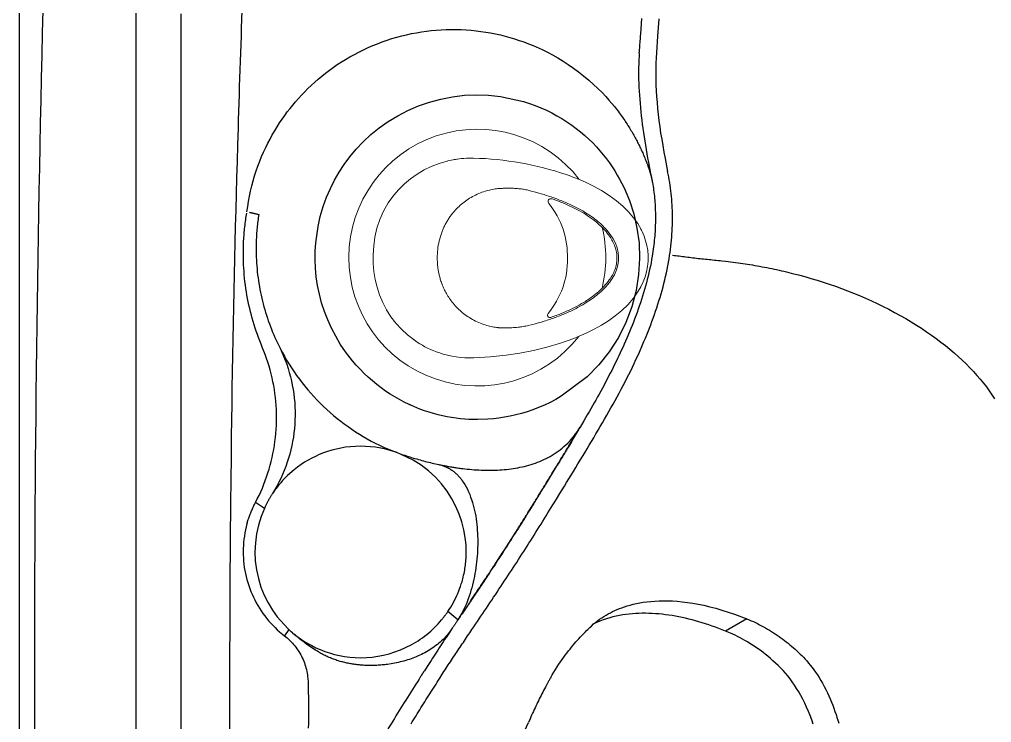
# Model space of a CAD drawing. Extents: x 528 to 612, y 649 to 778.
# Drawn here: x 528.21 to 544.29, y 702.31 to 713.94 of the extents above; entities that cross this region are included whole.
import ezdxf

# ---------------------------------------------------------------- set-up
doc = ezdxf.new("R2010")
doc.units = 0
doc.header["$MEASUREMENT"] = 0
doc.layers.add('1', color=4, linetype='Continuous')

# ---------------------------------------------------------------- blocks, each defined once
blk = doc.blocks.new('diverter')
at = {"layer": '1', "linetype": 'Continuous', "lineweight": 15, "flags": 128}
for points in [[(0.058, 1.659), (-0.211, 1.643), (-0.48, 1.614), (-0.706, 1.579), (-0.93, 1.536), (-1.152, 1.483), (-1.377, 1.417), (-1.597, 1.339), (-1.812, 1.247), (-1.934, 1.186), (-2.054, 1.119), (-2.171, 1.045), (-2.283, 0.964), (-2.389, 0.876), (-2.489, 0.78), (-2.582, 0.673), (-2.663, 0.557), (-2.707, 0.481), (-2.744, 0.403), (-2.776, 0.319), (-2.801, 0.233), (-2.818, 0.147), (-2.826, 0.06), (-2.827, -0.031), (-2.819, -0.121), (-2.805, -0.2), (-2.785, -0.278), (-2.758, -0.356), (-2.726, -0.432), (-2.708, -0.464)], [(0.993, 1.397), (1.047, 1.362), (1.153, 1.28), (1.254, 1.187), (1.346, 1.086), (1.428, 0.979), (1.501, 0.866), (1.565, 0.742), (1.619, 0.614), (1.659, 0.489), (1.689, 0.362), (1.71, 0.23), (1.721, 0.097), (1.723, -0.048), (1.714, -0.193), (1.693, -0.34), (1.66, -0.485), (1.612, -0.629), (1.55, -0.767), (1.472, -0.904), (1.38, -1.032), (1.296, -1.13), (1.205, -1.22), (1.104, -1.306), (0.996, -1.382), (0.881, -1.451), (0.761, -1.51), (0.632, -1.56), (0.5, -1.599), (0.486, -1.602), (0.431, -1.614), (0.329, -1.631)], [(1.053, 1.358), (1.05, 1.36), (1.041, 1.366)], [(-2.7, -0.481), (-2.706, -0.469), (-2.714, -0.454)], [(-2.709, -0.465), (-2.653, -0.562), (-2.584, -0.659), (-2.502, -0.756), (-2.407, -0.85), (-2.3, -0.941), (-2.182, -1.027), (-2.053, -1.11), (-1.92, -1.183), (-1.799, -1.243), (-1.692, -1.291), (-1.598, -1.328), (-1.519, -1.358), (-1.468, -1.376)]]:
    blk.add_lwpolyline(points, dxfattribs=at)
at = {"layer": '1', "color": 3, "linetype": 'Continuous', "lineweight": 15, "flags": 128}
blk.add_lwpolyline([(-2.137, -0.46), (-2.142, -0.455), (-2.199, -0.384), (-2.247, -0.311), (-2.285, -0.237), (-2.313, -0.163), (-2.331, -0.085), (-2.338, -0.021), (-2.337, 0.049), (-2.326, 0.124), (-2.303, 0.202), (-2.268, 0.283), (-2.219, 0.365), (-2.208, 0.379)], dxfattribs=at)
at = {"layer": '1', "linetype": 'Continuous', "lineweight": 15}
for centre, radius, start, end in [((0, 0), 2.125, 217.4646, 142.11), ((0.122, 0.099), 1.561, 70.7672, 92.3311), ((0.273, 0.386), 1.241, 54.5535, 73.0071), ((-1.2, 0.948), 0.0449, 82.8535, 109.2759), ((-1.202, 0.952), 0.0413, 318.9703, 81.6622), ((-0.105, 0.035), 1.387, 140.1643, 180.8264), ((0, 0), 2.125, 166.1201, 193.6262), ((-0.094, -0.021), 1.398, 178.5111, 218.8228), ((-1.218, -0.929), 0.0469, 278.2291, 40.8448), ((-1.218, -0.924), 0.0511, 249.3213, 277.0057), ((0.19, 3.529), 5.177, 251.3199, 268.5751), ((0.114, -0.145), 1.502, 267.9525, 280.24)]:
    blk.add_arc(centre, radius, start, end, dxfattribs=at)
at = {"layer": '1', "color": 3, "linetype": 'Continuous', "lineweight": 15}
for points, knots in [([(-0.844, 1.124), (-0.816, 1.13), (-0.76, 1.143), (-0.703, 1.149), (-0.675, 1.152)], [0, 0, 0, 0, 0.499997, 1, 1, 1, 1]), ([(-0.571, 1.161), (-0.588, 1.16), (-0.623, 1.158), (-0.657, 1.154), (-0.675, 1.152)], [0, 0, 0, 0, 0.502124, 1, 1, 1, 1]), ([(-0.369, 1.161), (-0.404, 1.163), (-0.471, 1.166), (-0.538, 1.163), (-0.571, 1.161)], [0, 0, 0, 0, 0.515275, 1, 1, 1, 1]), ([(0.056, 1.036), (0.02, 1.054), (-0.048, 1.088), (-0.152, 1.123), (-0.249, 1.147), (-0.311, 1.155), (-0.34, 1.159)], [0, 0, 0, 0, 0.287155, 0.549387, 0.786894, 1, 1, 1, 1]), ([(-2.208, 0.379), (-2.206, 0.383), (-2.189, 0.409), (-2.142, 0.465), (-2.066, 0.546), (-1.971, 0.627), (-1.871, 0.701), (-1.746, 0.781), (-1.593, 0.865), (-1.411, 0.946), (-1.225, 1.016), (-1.036, 1.075), (-0.908, 1.108), (-0.844, 1.124)], [0, 0, 0, 0, 0.00751, 0.059735, 0.138084, 0.216499, 0.294849, 0.373197, 0.498579, 0.62406, 0.749451, 0.87472, 1, 1, 1, 1]), ([(0.663, 0.005), (0.663, 0.019), (0.662, 0.045), (0.66, 0.085), (0.657, 0.129), (0.651, 0.182), (0.64, 0.243), (0.626, 0.308), (0.61, 0.363), (0.595, 0.409), (0.581, 0.446), (0.566, 0.483), (0.55, 0.52), (0.532, 0.557), (0.503, 0.61), (0.461, 0.678), (0.399, 0.76), (0.327, 0.839), (0.245, 0.914), (0.154, 0.981), (0.089, 1.018), (0.056, 1.037)], [0, 0, 0, 0, 0.031242, 0.062861, 0.094846, 0.136851, 0.18893, 0.241508, 0.294566, 0.32515, 0.35625, 0.387854, 0.419943, 0.452511, 0.485386, 0.56357, 0.642874, 0.730425, 0.819154, 0.909037, 1, 1, 1, 1]), ([(0.054, -1.023), (0.087, -1.005), (0.151, -0.97), (0.241, -0.904), (0.324, -0.831), (0.388, -0.761), (0.437, -0.699), (0.473, -0.646), (0.507, -0.592), (0.538, -0.535), (0.56, -0.486), (0.577, -0.447), (0.602, -0.381), (0.633, -0.278), (0.658, -0.136), (0.661, -0.041), (0.663, 0.005)], [0, 0, 0, 0, 0.089483, 0.17812, 0.265889, 0.353958, 0.404452, 0.454701, 0.506821, 0.557906, 0.608001, 0.633604, 0.659073, 0.775992, 0.889591, 1, 1, 1, 1]), ([(-0.842, -1.115), (-0.906, -1.098), (-1.034, -1.065), (-1.223, -1.005), (-1.409, -0.936), (-1.591, -0.856), (-1.745, -0.774), (-1.871, -0.694), (-1.971, -0.62), (-2.061, -0.543), (-2.113, -0.486), (-2.136, -0.46)], [0, 0, 0, 0, 0.134915, 0.269815, 0.404854, 0.53999, 0.674997, 0.75936, 0.843745, 0.928215, 1, 1, 1, 1]), ([(-0.728, -1.136), (-0.74, -1.134), (-0.765, -1.131), (-0.803, -1.124), (-0.829, -1.118), (-0.842, -1.115)], [0, 0, 0, 0, 0.31769, 0.658602, 1, 1, 1, 1]), ([(-0.338, -1.142), (-0.308, -1.138), (-0.246, -1.13), (-0.15, -1.106), (-0.048, -1.072), (0.019, -1.04), (0.054, -1.023)], [0, 0, 0, 0, 0.219658, 0.459287, 0.719296, 1, 1, 1, 1]), ([(-0.647, -1.144), (-0.66, -1.143), (-0.686, -1.141), (-0.713, -1.139), (-0.727, -1.136), (-0.728, -1.136)], [0, 0, 0, 0, 0.477803, 0.964471, 1, 1, 1, 1]), ([(-0.647, -1.144), (-0.626, -1.146), (-0.585, -1.149), (-0.543, -1.15), (-0.522, -1.15)], [0, 0, 0, 0, 0.49631, 1, 1, 1, 1])]:
    blk.add_open_spline(points, degree=3, knots=knots, dxfattribs=at)
for points in [[(-0.369, 1.161), (-0.34, 1.159)], [(-0.522, -1.15), (-0.371, -1.145)], [(-0.338, -1.142), (-0.371, -1.145)]]:
    blk.add_open_spline(points, degree=1, dxfattribs=at)
at = {"layer": '1', "linetype": 'Continuous', "lineweight": 15}
blk.add_open_spline([(-1.236, -0.972), (-1.284, -0.955), (-1.381, -0.92), (-1.522, -0.859), (-1.66, -0.792), (-1.794, -0.715), (-1.914, -0.633), (-2.02, -0.546), (-2.111, -0.456), (-2.185, -0.363), (-2.241, -0.271), (-2.28, -0.182), (-2.305, -0.088), (-2.314, 0.009), (-2.304, 0.106), (-2.278, 0.201), (-2.237, 0.289), (-2.179, 0.38), (-2.103, 0.472), (-2.01, 0.562), (-1.892, 0.656), (-1.747, 0.752), (-1.576, 0.844), (-1.399, 0.924), (-1.276, 0.968), (-1.215, 0.99)], degree=3, knots=[0, 0, 0, 0, 0.0496948, 0.0993947, 0.1491066, 0.1988343, 0.2485829, 0.2900638, 0.3315698, 0.3730849, 0.4042567, 0.4354351, 0.4666304, 0.4978401, 0.5290739, 0.5603377, 0.5916316, 0.6229614, 0.6647479, 0.7065823, 0.7484514, 0.8112855, 0.874166, 0.9370746, 1, 1, 1, 1], dxfattribs=at)
blk = doc.blocks.new('2010JETSETTER')
at = {"layer": '1', "color": 3, "linetype": 'Continuous'}
for p, q in [((1.926, 53.052), (1.926, 12.056)), ((4.051, 35.498), (3.904, 35.595)), ((7.254, 33.656), (7.087, 33.79)), ((12.035, 33.669), (11.682, 33.468)), ((4.454, 33.495), (4.384, 33.39))]:
    blk.add_line(p, q, dxfattribs=at)
at = {"layer": '1', "color": 4, "linetype": 'Continuous'}
blk.add_lwpolyline([(12, 65.108), (72.112, 65.108, -0.414214), (84.112, 53.108), (84.112, 12, -0.414214), (72.112, 0), (12, 0, -0.414214), (0, 12), (0, 53.108, -0.414214)], format="xyb", close=True, dxfattribs=at)
at = {"layer": '1', "color": 3, "linetype": 'Continuous'}
for points in [[(0.253, 31.808), (0.253, 32.181), (0.252, 32.555), (0.253, 32.928), (0.253, 33.301), (0.254, 33.674), (0.255, 34.047), (0.256, 34.421), (0.258, 34.794), (0.26, 35.167), (0.262, 35.54), (0.265, 35.913), (0.268, 36.286), (0.271, 36.659), (0.275, 37.032), (0.279, 37.405), (0.283, 37.778), (0.288, 38.151), (0.292, 38.524), (0.297, 38.897), (0.303, 39.269), (0.309, 39.642), (0.315, 40.015), (0.321, 40.388), (0.328, 40.76), (0.335, 41.133), (0.342, 41.506), (0.35, 41.878), (0.358, 42.251), (0.366, 42.623), (0.375, 42.996), (0.383, 43.369), (0.393, 43.741)], [(2.676, 30.797), (2.676, 31.968), (2.676, 33.14), (2.676, 34.311), (2.676, 35.483), (2.676, 36.654), (2.676, 37.826), (2.676, 38.997), (2.676, 40.168), (2.676, 41.34), (2.676, 42.511), (2.676, 43.683)], [(10.576, 43.599), (10.567, 43.456), (10.557, 43.316), (10.536, 43.04)], [(3.69, 44.004), (3.685, 43.866), (3.68, 43.728), (3.675, 43.589), (3.67, 43.451), (3.665, 43.313), (3.66, 43.174), (3.656, 43.036), (3.651, 42.898), (3.646, 42.759), (3.642, 42.621), (3.637, 42.483), (3.633, 42.345), (3.628, 42.206), (3.624, 42.068), (3.62, 41.93), (3.616, 41.791), (3.611, 41.653), (3.607, 41.515), (3.599, 41.238)], [(10.254, 43.04), (10.257, 43.068), (10.259, 43.095), (10.261, 43.123), (10.263, 43.151), (10.265, 43.179), (10.267, 43.207), (10.27, 43.235), (10.272, 43.264), (10.274, 43.292), (10.276, 43.321), (10.278, 43.349), (10.28, 43.378), (10.282, 43.406), (10.284, 43.435), (10.286, 43.464), (10.288, 43.493), (10.29, 43.522), (10.292, 43.551), (10.294, 43.58), (10.296, 43.609)], [(3.764, 40.408), (3.776, 40.494), (3.79, 40.58), (3.806, 40.666), (3.824, 40.751), (3.844, 40.836), (3.867, 40.92), (3.891, 41.003), (3.917, 41.085), (3.945, 41.165), (3.975, 41.243), (4.006, 41.32), (4.039, 41.395), (4.073, 41.469), (4.108, 41.541), (4.145, 41.612), (4.183, 41.681), (4.222, 41.748), (4.262, 41.814), (4.303, 41.878), (4.345, 41.94), (4.388, 42.001), (4.431, 42.06), (4.476, 42.118), (4.521, 42.174), (4.568, 42.23), (4.617, 42.285), (4.667, 42.34), (4.719, 42.394), (4.772, 42.447), (4.827, 42.5), (4.884, 42.552), (4.942, 42.603), (5.002, 42.653), (5.064, 42.702), (5.127, 42.75), (5.192, 42.797), (5.258, 42.843), (5.326, 42.887), (5.396, 42.93), (5.467, 42.972), (5.54, 43.013), (5.615, 43.052), (5.691, 43.09), (5.768, 43.125), (5.845, 43.159), (5.923, 43.19), (6.002, 43.22), (6.082, 43.248), (6.162, 43.273), (6.242, 43.297), (6.323, 43.319), (6.404, 43.338), (6.485, 43.356), (6.567, 43.372), (6.649, 43.385), (6.731, 43.397), (6.813, 43.406), (6.896, 43.414), (6.978, 43.42), (7.061, 43.423), (7.143, 43.425), (7.225, 43.425), (7.307, 43.422), (7.389, 43.418), (7.471, 43.412), (7.553, 43.404), (7.634, 43.394), (7.715, 43.382), (7.795, 43.368), (7.875, 43.352), (7.955, 43.334), (8.034, 43.315), (8.113, 43.293), (8.191, 43.27), (8.269, 43.245), (8.346, 43.218), (8.422, 43.189), (8.498, 43.158), (8.647, 43.092)], [(8.647, 43.092), (8.733, 43.049), (8.819, 43.004), (8.905, 42.955), (8.992, 42.902), (9.078, 42.847), (9.163, 42.787), (9.249, 42.725), (9.333, 42.658), (9.417, 42.588), (9.497, 42.517), (9.57, 42.447), (9.637, 42.38), (9.698, 42.315), (9.752, 42.255), (9.8, 42.199), (9.841, 42.15), (9.875, 42.107), (9.902, 42.071), (9.923, 42.044), (9.938, 42.023), (9.953, 42.002), (9.968, 41.981), (9.983, 41.961), (9.997, 41.94), (10.012, 41.919), (10.026, 41.898), (10.039, 41.878), (10.053, 41.857), (10.066, 41.836), (10.079, 41.816), (10.092, 41.795), (10.104, 41.775), (10.116, 41.754), (10.128, 41.734), (10.14, 41.714), (10.152, 41.694), (10.163, 41.674), (10.174, 41.654), (10.185, 41.634), (10.196, 41.614), (10.206, 41.595), (10.216, 41.575), (10.226, 41.556), (10.236, 41.537), (10.246, 41.518), (10.255, 41.499), (10.264, 41.479), (10.274, 41.46), (10.283, 41.44), (10.292, 41.421), (10.301, 41.401), (10.31, 41.381), (10.319, 41.361), (10.327, 41.341), (10.336, 41.321), (10.344, 41.3), (10.353, 41.28), (10.361, 41.259), (10.377, 41.218)], [(10.254, 43.04), (10.25, 42.98), (10.247, 42.92), (10.244, 42.858), (10.243, 42.796), (10.242, 42.732), (10.242, 42.668), (10.243, 42.603), (10.245, 42.537), (10.248, 42.471), (10.251, 42.404), (10.255, 42.337), (10.26, 42.269), (10.266, 42.201), (10.272, 42.133), (10.279, 42.064), (10.286, 41.995), (10.294, 41.926), (10.303, 41.857), (10.312, 41.787), (10.322, 41.718), (10.332, 41.648), (10.343, 41.578), (10.354, 41.508), (10.366, 41.438), (10.378, 41.367), (10.391, 41.297), (10.405, 41.227), (10.418, 41.156), (10.447, 41.015)], [(10.536, 43.04), (10.531, 42.955), (10.527, 42.868), (10.525, 42.779), (10.525, 42.689), (10.526, 42.598), (10.529, 42.504), (10.534, 42.41), (10.54, 42.314), (10.547, 42.216), (10.556, 42.118), (10.567, 42.018), (10.579, 41.917), (10.593, 41.814), (10.607, 41.711), (10.624, 41.607), (10.641, 41.502), (10.66, 41.396), (10.68, 41.289), (10.723, 41.074)], [(3.599, 41.238), (3.592, 40.971), (3.585, 40.703), (3.578, 40.436), (3.571, 40.168), (3.564, 39.901), (3.558, 39.633), (3.552, 39.366), (3.546, 39.098), (3.541, 38.831), (3.535, 38.563), (3.53, 38.296), (3.525, 38.028), (3.521, 37.761), (3.516, 37.493), (3.512, 37.226), (3.508, 36.958), (3.504, 36.691), (3.501, 36.423), (3.495, 35.888)], [(10.377, 41.218), (10.38, 41.209), (10.384, 41.2), (10.387, 41.191), (10.39, 41.182), (10.394, 41.173), (10.397, 41.164), (10.4, 41.155), (10.403, 41.146), (10.406, 41.137), (10.409, 41.128), (10.412, 41.119), (10.415, 41.11), (10.418, 41.1), (10.421, 41.091), (10.424, 41.082), (10.426, 41.073), (10.429, 41.064), (10.432, 41.054), (10.435, 41.045), (10.437, 41.036), (10.44, 41.026), (10.443, 41.017), (10.445, 41.007), (10.448, 40.998), (10.45, 40.989), (10.452, 40.979), (10.455, 40.97), (10.457, 40.96), (10.459, 40.951), (10.461, 40.941), (10.463, 40.932), (10.465, 40.922), (10.467, 40.913), (10.471, 40.894)], [(10.447, 41.015), (10.448, 41.009), (10.45, 41.003), (10.451, 40.997), (10.452, 40.991), (10.453, 40.985), (10.455, 40.979), (10.456, 40.973), (10.457, 40.967), (10.458, 40.961), (10.459, 40.955), (10.461, 40.948), (10.462, 40.942), (10.463, 40.936), (10.464, 40.93), (10.465, 40.924), (10.466, 40.918), (10.467, 40.912), (10.468, 40.906), (10.471, 40.894)], [(10.746, 39.63), (10.755, 39.682), (10.762, 39.734), (10.769, 39.785), (10.775, 39.837), (10.781, 39.887), (10.786, 39.938), (10.79, 39.988), (10.794, 40.038), (10.797, 40.088), (10.8, 40.137), (10.801, 40.186), (10.803, 40.235), (10.803, 40.283), (10.803, 40.332), (10.803, 40.38), (10.802, 40.427), (10.8, 40.475), (10.797, 40.522), (10.794, 40.569), (10.791, 40.616), (10.787, 40.662), (10.782, 40.709), (10.777, 40.755), (10.771, 40.801), (10.764, 40.847), (10.757, 40.893), (10.75, 40.938), (10.741, 40.984), (10.723, 41.074)], [(10.471, 40.894), (10.476, 40.861), (10.481, 40.828), (10.486, 40.796), (10.491, 40.763), (10.495, 40.73), (10.499, 40.697), (10.503, 40.664), (10.506, 40.631), (10.509, 40.597), (10.511, 40.564), (10.514, 40.531), (10.516, 40.497), (10.518, 40.463), (10.519, 40.429), (10.52, 40.395), (10.521, 40.361), (10.521, 40.327), (10.521, 40.292), (10.521, 40.257), (10.52, 40.222), (10.519, 40.187), (10.518, 40.152), (10.516, 40.117), (10.514, 40.081), (10.511, 40.045), (10.509, 40.009), (10.506, 39.973), (10.502, 39.936), (10.498, 39.9), (10.494, 39.863), (10.49, 39.826), (10.485, 39.788), (10.479, 39.751), (10.468, 39.675)], [(3.705, 39.81), (3.706, 39.839), (3.707, 39.868), (3.708, 39.897), (3.709, 39.926), (3.711, 39.955), (3.713, 39.984), (3.715, 40.013), (3.717, 40.042), (3.72, 40.07), (3.722, 40.099), (3.725, 40.128), (3.728, 40.157), (3.732, 40.186), (3.735, 40.215), (3.739, 40.244), (3.743, 40.272), (3.747, 40.301), (3.751, 40.33), (3.761, 40.387)], [(3.804, 40.399), (3.811, 40.397), (3.818, 40.396), (3.825, 40.394), (3.832, 40.393), (3.839, 40.391), (3.846, 40.389), (3.853, 40.388), (3.861, 40.386), (3.868, 40.384), (3.876, 40.383), (3.884, 40.381), (3.892, 40.379), (3.9, 40.378), (3.908, 40.376), (3.916, 40.374), (3.924, 40.372), (3.933, 40.37), (3.941, 40.369), (3.959, 40.365)], [(3.959, 40.365), (3.955, 40.337), (3.951, 40.309), (3.947, 40.282), (3.943, 40.254), (3.94, 40.226), (3.937, 40.198), (3.934, 40.17), (3.931, 40.142), (3.928, 40.115), (3.926, 40.087), (3.924, 40.059), (3.922, 40.031), (3.92, 40.003), (3.919, 39.975), (3.918, 39.947), (3.917, 39.919), (3.916, 39.891), (3.915, 39.863), (3.915, 39.807)], [(4.017, 38.167), (3.996, 38.219), (3.975, 38.272), (3.955, 38.324), (3.936, 38.377), (3.917, 38.43), (3.899, 38.483), (3.882, 38.537), (3.866, 38.591), (3.851, 38.645), (3.836, 38.699), (3.822, 38.753), (3.809, 38.808), (3.796, 38.863), (3.785, 38.918), (3.774, 38.973), (3.764, 39.028), (3.755, 39.084), (3.746, 39.139), (3.738, 39.195), (3.731, 39.251), (3.725, 39.306), (3.72, 39.362), (3.715, 39.418), (3.711, 39.474), (3.708, 39.53), (3.706, 39.586), (3.705, 39.642), (3.704, 39.698), (3.705, 39.81)], [(3.915, 39.807), (3.915, 39.757), (3.916, 39.708), (3.917, 39.659), (3.92, 39.61), (3.922, 39.561), (3.926, 39.512), (3.93, 39.463), (3.935, 39.414), (3.94, 39.365), (3.947, 39.317), (3.953, 39.268), (3.961, 39.219), (3.969, 39.171), (3.978, 39.122), (3.987, 39.074), (3.997, 39.026), (4.008, 38.978), (4.019, 38.93), (4.031, 38.883), (4.044, 38.835), (4.057, 38.788), (4.072, 38.741), (4.086, 38.694), (4.101, 38.647), (4.117, 38.601), (4.134, 38.555), (4.151, 38.509), (4.169, 38.463), (4.188, 38.417), (4.207, 38.372), (4.226, 38.327), (4.247, 38.282), (4.268, 38.238), (4.311, 38.149)], [(10.468, 39.675), (10.458, 39.619), (10.448, 39.563), (10.437, 39.507), (10.425, 39.452), (10.413, 39.396), (10.399, 39.34), (10.386, 39.285), (10.371, 39.23), (10.356, 39.175), (10.341, 39.12), (10.324, 39.065), (10.308, 39.01), (10.29, 38.956), (10.273, 38.901), (10.254, 38.847), (10.236, 38.793), (10.216, 38.74), (10.197, 38.686), (10.177, 38.632), (10.156, 38.579), (10.135, 38.526), (10.114, 38.473), (10.093, 38.42), (10.048, 38.315)], [(10.308, 38.204), (10.331, 38.259), (10.354, 38.314), (10.377, 38.369), (10.399, 38.425), (10.421, 38.48), (10.442, 38.536), (10.463, 38.592), (10.484, 38.649), (10.504, 38.705), (10.523, 38.762), (10.542, 38.819), (10.561, 38.876), (10.579, 38.933), (10.597, 38.99), (10.614, 39.048), (10.63, 39.106), (10.646, 39.163), (10.661, 39.221), (10.675, 39.279), (10.689, 39.338), (10.702, 39.396), (10.714, 39.454), (10.726, 39.513), (10.746, 39.63)], [(10.801, 39.69), (10.828, 39.686), (10.856, 39.683), (10.885, 39.679), (10.913, 39.676), (10.941, 39.672), (10.969, 39.668), (10.998, 39.665), (11.026, 39.661), (11.055, 39.658), (11.084, 39.654), (11.113, 39.651), (11.142, 39.647), (11.171, 39.644), (11.2, 39.641), (11.229, 39.637), (11.259, 39.634), (11.288, 39.631), (11.318, 39.627), (11.348, 39.624), (11.377, 39.621), (11.407, 39.618), (11.437, 39.615), (11.467, 39.611), (11.498, 39.608), (11.528, 39.605), (11.558, 39.602), (11.589, 39.599), (11.619, 39.596), (11.68, 39.589)], [(11.68, 39.589), (11.723, 39.584), (11.764, 39.579), (11.806, 39.574), (11.846, 39.569), (11.887, 39.563), (11.926, 39.558), (11.966, 39.552), (12.005, 39.546), (12.045, 39.54), (12.085, 39.534), (12.125, 39.527), (12.164, 39.52), (12.204, 39.513), (12.244, 39.506), (12.284, 39.499), (12.325, 39.491), (12.365, 39.483), (12.405, 39.475), (12.445, 39.467), (12.485, 39.459), (12.526, 39.45), (12.566, 39.441), (12.606, 39.432), (12.647, 39.423), (12.687, 39.413), (12.727, 39.403), (12.768, 39.393), (12.808, 39.383), (12.889, 39.362)], [(12.889, 39.362), (12.991, 39.335), (13.093, 39.305), (13.194, 39.275), (13.296, 39.243), (13.397, 39.209), (13.497, 39.174), (13.598, 39.138), (13.698, 39.1), (13.798, 39.061), (13.897, 39.02), (13.995, 38.978), (14.093, 38.934), (14.19, 38.888), (14.287, 38.841), (14.383, 38.793), (14.477, 38.743), (14.57, 38.692), (14.661, 38.64), (14.75, 38.587), (14.837, 38.533), (14.922, 38.479), (15.005, 38.423), (15.086, 38.367), (15.165, 38.309), (15.242, 38.251), (15.317, 38.193), (15.39, 38.133), (15.461, 38.073), (15.529, 38.012), (15.596, 37.951), (15.66, 37.889), (15.722, 37.827), (15.781, 37.764), (15.838, 37.7), (15.893, 37.636), (15.946, 37.572), (15.996, 37.508), (16.043, 37.443), (16.131, 37.312)], [(10.048, 38.315), (10.028, 38.267), (10.006, 38.219), (9.985, 38.17), (9.962, 38.122), (9.94, 38.074), (9.917, 38.025), (9.894, 37.977), (9.87, 37.929), (9.846, 37.88), (9.822, 37.832), (9.797, 37.783), (9.772, 37.734), (9.747, 37.686), (9.722, 37.637), (9.696, 37.588), (9.67, 37.539), (9.644, 37.49), (9.617, 37.44), (9.59, 37.391), (9.563, 37.342), (9.536, 37.292), (9.508, 37.243), (9.48, 37.193), (9.451, 37.144), (9.423, 37.094), (9.394, 37.044), (9.365, 36.995), (9.336, 36.945), (9.277, 36.845)], [(3.904, 35.595), (3.935, 35.654), (3.964, 35.714), (3.991, 35.774), (4.018, 35.835), (4.043, 35.897), (4.067, 35.959), (4.089, 36.021), (4.11, 36.084), (4.129, 36.148), (4.147, 36.212), (4.164, 36.276), (4.179, 36.341), (4.193, 36.406), (4.206, 36.472), (4.217, 36.537), (4.226, 36.603), (4.234, 36.669), (4.241, 36.736), (4.246, 36.802), (4.25, 36.868), (4.252, 36.935), (4.253, 37.001), (4.252, 37.067), (4.25, 37.134), (4.246, 37.2), (4.241, 37.266), (4.234, 37.332), (4.226, 37.398), (4.217, 37.464), (4.206, 37.53), (4.193, 37.595), (4.179, 37.661), (4.164, 37.725), (4.147, 37.79), (4.129, 37.854), (4.11, 37.918), (4.089, 37.981), (4.066, 38.043), (4.017, 38.167)], [(4.311, 38.149), (4.341, 38.084), (4.37, 38.018), (4.396, 37.952), (4.421, 37.884), (4.443, 37.816), (4.464, 37.747), (4.483, 37.678), (4.5, 37.608), (4.514, 37.538), (4.527, 37.467), (4.538, 37.396), (4.546, 37.324), (4.553, 37.253), (4.557, 37.181), (4.56, 37.109), (4.56, 37.037), (4.558, 36.965), (4.555, 36.894), (4.549, 36.822), (4.541, 36.75), (4.531, 36.679), (4.519, 36.608), (4.505, 36.538), (4.489, 36.468), (4.471, 36.398), (4.451, 36.329), (4.429, 36.261), (4.405, 36.193), (4.379, 36.126), (4.352, 36.06), (4.322, 35.994), (4.291, 35.93), (4.257, 35.866), (4.185, 35.742)], [(4.311, 38.149), (4.346, 38.083), (4.383, 38.017), (4.42, 37.952), (4.46, 37.887), (4.5, 37.824), (4.542, 37.761), (4.585, 37.699), (4.63, 37.638), (4.675, 37.578), (4.722, 37.519), (4.77, 37.461), (4.82, 37.404), (4.87, 37.348), (4.922, 37.293), (4.975, 37.239), (5.029, 37.187), (5.084, 37.135), (5.14, 37.085), (5.197, 37.035), (5.255, 36.988), (5.314, 36.941), (5.374, 36.895), (5.435, 36.851), (5.497, 36.808), (5.56, 36.766), (5.624, 36.726), (5.688, 36.687), (5.753, 36.65), (5.819, 36.613), (5.886, 36.579), (5.954, 36.545), (6.022, 36.513), (6.091, 36.482), (6.23, 36.426)], [(8.939, 35.743), (8.976, 35.804), (9.014, 35.866), (9.052, 35.927), (9.089, 35.988), (9.127, 36.05), (9.164, 36.111), (9.202, 36.173), (9.239, 36.235), (9.277, 36.296), (9.314, 36.358), (9.351, 36.42), (9.389, 36.482), (9.426, 36.544), (9.463, 36.606), (9.5, 36.668), (9.536, 36.73), (9.573, 36.792), (9.609, 36.853), (9.645, 36.915), (9.68, 36.977), (9.716, 37.039), (9.751, 37.1), (9.785, 37.162), (9.82, 37.223), (9.854, 37.285), (9.887, 37.346), (9.921, 37.408), (9.953, 37.469), (9.986, 37.531), (10.018, 37.592), (10.049, 37.653), (10.08, 37.715), (10.111, 37.776), (10.141, 37.837), (10.17, 37.898), (10.199, 37.96), (10.227, 38.021), (10.255, 38.082), (10.308, 38.204)], [(6.473, 37.205), (6.471, 37.206), (6.469, 37.207), (6.467, 37.208), (6.465, 37.209), (6.463, 37.21), (6.462, 37.21), (6.46, 37.211), (6.458, 37.212), (6.456, 37.213), (6.454, 37.214), (6.452, 37.215), (6.45, 37.216), (6.448, 37.217), (6.445, 37.218)], [(7.369, 36.153), (7.408, 36.149), (7.446, 36.145), (7.485, 36.142), (7.524, 36.139), (7.562, 36.136), (7.601, 36.134), (7.639, 36.132), (7.678, 36.131), (7.716, 36.13), (7.754, 36.13), (7.792, 36.13), (7.83, 36.13), (7.868, 36.131), (7.906, 36.133), (7.944, 36.135), (7.982, 36.137), (8.019, 36.14), (8.057, 36.144), (8.094, 36.148), (8.132, 36.153), (8.169, 36.158), (8.206, 36.164), (8.243, 36.171), (8.28, 36.178), (8.317, 36.186), (8.354, 36.194), (8.39, 36.204), (8.427, 36.214), (8.463, 36.224), (8.499, 36.236), (8.535, 36.248), (8.571, 36.261), (8.606, 36.275), (8.641, 36.29), (8.677, 36.306), (8.711, 36.323), (8.746, 36.341), (8.78, 36.359), (8.814, 36.379), (8.847, 36.4), (8.88, 36.422), (8.913, 36.445), (8.945, 36.469), (8.977, 36.494), (9.008, 36.521), (9.039, 36.548), (9.069, 36.577), (9.098, 36.607), (9.126, 36.638), (9.154, 36.67), (9.18, 36.703), (9.206, 36.737), (9.23, 36.772), (9.277, 36.845)], [(7.455, 33.954), (7.475, 33.983), (7.495, 34.013), (7.515, 34.043), (7.535, 34.072), (7.555, 34.102), (7.574, 34.131), (7.594, 34.161), (7.614, 34.191), (7.634, 34.22), (7.654, 34.25), (7.674, 34.28), (7.694, 34.309), (7.713, 34.339), (7.733, 34.369), (7.753, 34.399), (7.773, 34.428), (7.792, 34.458), (7.812, 34.488), (7.832, 34.518), (7.851, 34.548), (7.871, 34.578), (7.891, 34.607), (7.91, 34.637), (7.93, 34.667), (7.949, 34.697), (7.969, 34.727), (7.988, 34.757), (8.008, 34.787), (8.027, 34.817), (8.047, 34.847), (8.066, 34.877), (8.085, 34.907), (8.105, 34.938), (8.124, 34.968), (8.143, 34.998), (8.162, 35.028), (8.182, 35.059), (8.201, 35.089), (8.22, 35.119), (8.239, 35.149), (8.258, 35.18), (8.277, 35.21), (8.296, 35.241), (8.316, 35.271), (8.335, 35.301), (8.354, 35.332), (8.373, 35.362), (8.392, 35.393), (8.411, 35.423), (8.429, 35.454), (8.448, 35.485), (8.467, 35.515), (8.486, 35.546), (8.505, 35.576), (8.524, 35.607), (8.543, 35.638), (8.562, 35.668), (8.581, 35.699), (8.6, 35.73), (8.619, 35.76), (8.637, 35.791), (8.656, 35.822), (8.675, 35.853), (8.694, 35.883), (8.713, 35.914), (8.732, 35.945), (8.751, 35.976), (8.769, 36.007), (8.788, 36.037), (8.807, 36.068), (8.826, 36.099), (8.845, 36.13), (8.864, 36.161), (8.882, 36.192), (8.901, 36.223), (8.92, 36.254), (8.939, 36.285), (8.958, 36.316), (8.977, 36.347), (8.996, 36.378), (9.015, 36.409), (9.033, 36.44), (9.052, 36.471), (9.071, 36.502), (9.09, 36.533), (9.109, 36.564), (9.127, 36.595), (9.146, 36.626), (9.165, 36.657), (9.183, 36.689), (9.202, 36.72), (9.221, 36.751), (9.239, 36.782), (9.277, 36.845)], [(9.277, 36.845), (9.26, 36.818), (9.244, 36.79), (9.228, 36.763), (9.212, 36.736), (9.195, 36.709), (9.179, 36.681), (9.162, 36.654), (9.146, 36.627), (9.13, 36.599), (9.113, 36.572), (9.097, 36.544), (9.08, 36.517), (9.063, 36.49), (9.047, 36.462), (9.03, 36.435), (9.014, 36.407), (8.997, 36.38), (8.981, 36.353), (8.964, 36.325), (8.947, 36.298), (8.931, 36.271), (8.914, 36.243), (8.897, 36.216), (8.881, 36.189), (8.864, 36.162), (8.848, 36.134), (8.831, 36.107), (8.814, 36.08), (8.798, 36.053), (8.781, 36.026), (8.764, 35.999), (8.748, 35.971), (8.731, 35.944), (8.698, 35.89)], [(6.23, 36.426), (6.259, 36.416), (6.287, 36.406), (6.316, 36.396), (6.344, 36.386), (6.373, 36.377), (6.401, 36.368), (6.43, 36.359), (6.458, 36.35), (6.487, 36.341), (6.515, 36.332), (6.543, 36.324), (6.572, 36.316), (6.6, 36.307), (6.629, 36.3), (6.657, 36.292), (6.685, 36.284), (6.713, 36.277), (6.741, 36.27), (6.77, 36.263), (6.798, 36.256), (6.826, 36.249), (6.854, 36.242), (6.881, 36.236), (6.937, 36.224)], [(6.937, 36.224), (6.951, 36.221), (6.965, 36.217), (6.979, 36.213), (6.993, 36.209), (7.007, 36.204), (7.021, 36.2), (7.034, 36.194), (7.048, 36.189), (7.061, 36.183), (7.074, 36.177), (7.087, 36.17), (7.1, 36.163), (7.113, 36.156), (7.125, 36.148), (7.137, 36.141), (7.15, 36.132), (7.161, 36.124), (7.173, 36.115), (7.185, 36.106), (7.196, 36.097), (7.207, 36.088), (7.218, 36.078), (7.229, 36.068), (7.24, 36.058), (7.25, 36.047), (7.26, 36.036), (7.27, 36.026), (7.28, 36.015), (7.289, 36.003), (7.299, 35.992), (7.308, 35.98), (7.317, 35.969), (7.325, 35.957), (7.342, 35.933)], [(6.937, 36.224), (6.955, 36.22), (6.972, 36.217), (6.99, 36.213), (7.007, 36.21), (7.024, 36.206), (7.042, 36.203), (7.059, 36.2), (7.077, 36.196), (7.094, 36.193), (7.111, 36.19), (7.129, 36.187), (7.146, 36.184), (7.163, 36.181), (7.18, 36.179), (7.198, 36.176), (7.215, 36.173), (7.232, 36.171), (7.249, 36.168), (7.266, 36.166), (7.283, 36.164), (7.3, 36.161), (7.318, 36.159), (7.335, 36.157), (7.369, 36.153)], [(3.495, 35.888), (3.494, 35.856), (3.494, 35.824), (3.494, 35.793), (3.493, 35.761), (3.493, 35.729), (3.493, 35.697), (3.492, 35.665), (3.492, 35.634), (3.492, 35.602), (3.491, 35.57), (3.491, 35.538), (3.491, 35.506), (3.49, 35.474), (3.49, 35.443), (3.49, 35.411), (3.489, 35.379), (3.489, 35.347), (3.489, 35.315), (3.488, 35.252)], [(7.342, 35.933), (7.366, 35.894), (7.389, 35.854), (7.41, 35.814), (7.43, 35.772), (7.448, 35.73), (7.464, 35.686), (7.48, 35.643), (7.494, 35.598), (7.507, 35.554), (7.518, 35.508), (7.529, 35.463), (7.538, 35.417), (7.547, 35.37), (7.554, 35.324), (7.56, 35.277), (7.566, 35.23), (7.571, 35.182), (7.574, 35.135), (7.577, 35.087), (7.579, 35.04), (7.58, 34.992), (7.581, 34.944), (7.581, 34.896), (7.579, 34.848), (7.577, 34.801), (7.575, 34.753), (7.571, 34.705), (7.567, 34.657), (7.562, 34.609), (7.556, 34.562), (7.55, 34.514), (7.542, 34.466), (7.534, 34.419), (7.526, 34.371), (7.516, 34.324), (7.505, 34.277), (7.494, 34.23), (7.482, 34.183), (7.469, 34.137), (7.454, 34.09), (7.439, 34.044), (7.423, 33.999), (7.406, 33.953), (7.388, 33.908), (7.369, 33.864), (7.348, 33.821), (7.327, 33.778), (7.304, 33.736), (7.254, 33.656)], [(8.698, 35.89), (8.684, 35.867), (8.669, 35.844), (8.655, 35.821), (8.641, 35.799), (8.627, 35.776), (8.613, 35.753), (8.599, 35.73), (8.585, 35.707), (8.571, 35.684), (8.557, 35.661), (8.544, 35.639), (8.53, 35.616), (8.516, 35.593), (8.502, 35.57), (8.488, 35.548), (8.474, 35.525), (8.46, 35.502), (8.446, 35.48), (8.432, 35.457), (8.417, 35.434), (8.403, 35.412), (8.389, 35.389), (8.375, 35.367), (8.361, 35.344), (8.347, 35.322), (8.333, 35.299), (8.319, 35.277), (8.305, 35.254), (8.277, 35.21)], [(4.204, 35.769), (4.203, 35.768), (4.202, 35.766), (4.2, 35.764), (4.199, 35.762), (4.198, 35.76), (4.196, 35.758), (4.195, 35.757), (4.194, 35.755), (4.193, 35.753), (4.191, 35.751), (4.19, 35.749), (4.189, 35.747), (4.188, 35.745), (4.185, 35.742)], [(7.486, 33.495), (7.516, 33.539), (7.546, 33.583), (7.576, 33.627), (7.605, 33.671), (7.635, 33.716), (7.665, 33.76), (7.695, 33.804), (7.725, 33.848), (7.754, 33.893), (7.784, 33.937), (7.814, 33.981), (7.843, 34.026), (7.873, 34.07), (7.903, 34.114), (7.932, 34.159), (7.962, 34.203), (7.991, 34.248), (8.021, 34.292), (8.05, 34.337), (8.08, 34.381), (8.109, 34.426), (8.138, 34.471), (8.168, 34.516), (8.197, 34.56), (8.226, 34.605), (8.255, 34.65), (8.284, 34.695), (8.313, 34.74), (8.342, 34.785), (8.371, 34.83), (8.4, 34.875), (8.429, 34.921), (8.457, 34.966), (8.486, 35.011), (8.514, 35.057), (8.543, 35.102), (8.571, 35.148), (8.6, 35.193), (8.628, 35.239), (8.657, 35.284), (8.685, 35.33), (8.713, 35.376), (8.741, 35.422), (8.769, 35.468), (8.798, 35.514), (8.826, 35.559), (8.854, 35.605), (8.882, 35.651), (8.939, 35.743)], [(3.764, 35.243), (3.77, 35.261), (3.775, 35.279), (3.78, 35.297), (3.786, 35.315), (3.792, 35.334), (3.798, 35.352), (3.805, 35.369), (3.811, 35.387), (3.818, 35.405), (3.825, 35.423), (3.832, 35.44), (3.839, 35.458), (3.847, 35.475), (3.854, 35.493), (3.862, 35.51), (3.87, 35.527), (3.878, 35.544), (3.887, 35.561), (3.904, 35.595)], [(3.488, 35.252), (3.486, 34.991), (3.484, 34.73), (3.482, 34.469), (3.481, 34.207), (3.48, 33.946), (3.479, 33.685), (3.478, 33.424), (3.477, 33.163), (3.477, 32.902), (3.476, 32.641), (3.476, 32.38), (3.477, 32.119), (3.477, 31.858), (3.478, 31.597), (3.479, 31.336), (3.48, 31.074), (3.481, 30.813), (3.483, 30.552), (3.487, 30.03)], [(3.764, 35.243), (3.751, 35.192), (3.74, 35.142), (3.73, 35.091), (3.721, 35.039), (3.714, 34.988), (3.709, 34.936), (3.705, 34.885), (3.702, 34.833), (3.701, 34.781), (3.702, 34.729), (3.704, 34.677), (3.708, 34.625), (3.713, 34.573), (3.72, 34.522), (3.728, 34.471), (3.738, 34.42), (3.749, 34.37), (3.762, 34.32), (3.776, 34.27), (3.792, 34.221), (3.809, 34.172), (3.828, 34.124), (3.848, 34.076), (3.869, 34.029), (3.892, 33.983), (3.916, 33.937), (3.942, 33.891), (3.969, 33.847), (3.997, 33.804), (4.027, 33.761), (4.057, 33.719), (4.089, 33.679), (4.122, 33.639), (4.156, 33.6), (4.192, 33.563), (4.228, 33.526), (4.265, 33.49), (4.304, 33.456), (4.384, 33.39)], [(8.277, 35.21), (8.253, 35.172), (8.229, 35.134), (8.205, 35.096), (8.181, 35.058), (8.157, 35.021), (8.133, 34.983), (8.109, 34.945), (8.085, 34.908), (8.061, 34.87), (8.037, 34.833), (8.013, 34.795), (7.989, 34.758), (7.964, 34.72), (7.94, 34.683), (7.916, 34.645), (7.891, 34.608), (7.867, 34.571), (7.842, 34.533), (7.817, 34.496), (7.793, 34.459), (7.768, 34.422), (7.743, 34.384), (7.719, 34.347), (7.669, 34.273)], [(7.669, 34.273), (7.653, 34.248), (7.636, 34.223), (7.62, 34.199), (7.603, 34.174), (7.587, 34.149), (7.57, 34.125), (7.553, 34.1), (7.537, 34.076), (7.52, 34.051), (7.504, 34.026), (7.487, 34.002), (7.471, 33.977), (7.454, 33.952), (7.437, 33.928), (7.421, 33.903), (7.404, 33.878), (7.387, 33.854), (7.371, 33.829), (7.354, 33.804), (7.338, 33.78), (7.321, 33.755), (7.304, 33.73), (7.288, 33.706), (7.254, 33.656)], [(9.498, 33.585), (9.531, 33.612), (9.564, 33.639), (9.598, 33.664), (9.633, 33.687), (9.668, 33.71), (9.703, 33.732), (9.739, 33.752), (9.775, 33.772), (9.812, 33.79), (9.849, 33.807), (9.886, 33.824), (9.925, 33.839), (9.965, 33.854), (10.009, 33.869), (10.054, 33.884), (10.102, 33.898), (10.153, 33.911), (10.206, 33.923), (10.262, 33.934), (10.32, 33.944), (10.381, 33.952), (10.445, 33.959), (10.511, 33.964), (10.58, 33.968), (10.652, 33.969), (10.726, 33.969), (10.803, 33.966), (10.882, 33.96), (10.965, 33.953), (11.05, 33.942), (11.138, 33.929), (11.229, 33.913), (11.323, 33.894), (11.419, 33.871), (11.518, 33.845), (11.621, 33.816), (11.724, 33.783), (11.828, 33.748), (12.035, 33.669)], [(7.254, 33.656), (7.249, 33.648), (7.244, 33.64), (7.238, 33.632), (7.233, 33.624), (7.228, 33.616), (7.222, 33.608), (7.217, 33.6), (7.212, 33.592), (7.206, 33.584), (7.201, 33.576), (7.196, 33.568), (7.19, 33.56), (7.185, 33.552), (7.18, 33.544), (7.174, 33.536), (7.169, 33.528), (7.164, 33.52), (7.158, 33.513), (7.148, 33.497)], [(11.682, 33.468), (11.627, 33.49), (11.571, 33.511), (11.516, 33.532), (11.461, 33.551), (11.405, 33.57), (11.35, 33.588), (11.294, 33.606), (11.239, 33.622), (11.183, 33.638), (11.128, 33.653), (11.073, 33.667), (11.017, 33.68), (10.962, 33.692), (10.907, 33.703), (10.852, 33.713), (10.797, 33.723), (10.741, 33.731), (10.686, 33.739), (10.631, 33.745), (10.576, 33.751), (10.521, 33.755), (10.466, 33.758), (10.411, 33.761), (10.356, 33.762), (10.302, 33.762), (10.248, 33.76), (10.194, 33.758), (10.14, 33.754), (10.087, 33.749), (10.033, 33.742), (9.98, 33.735), (9.926, 33.725), (9.872, 33.714), (9.818, 33.702), (9.764, 33.687), (9.71, 33.671), (9.656, 33.653), (9.603, 33.633), (9.497, 33.587)], [(12.035, 33.669), (12.071, 33.654), (12.106, 33.639), (12.141, 33.624), (12.175, 33.607), (12.209, 33.591), (12.243, 33.573), (12.277, 33.556), (12.31, 33.538), (12.343, 33.519), (12.376, 33.5), (12.409, 33.481), (12.441, 33.461), (12.472, 33.441), (12.504, 33.42), (12.535, 33.399), (12.566, 33.378), (12.596, 33.356), (12.626, 33.334), (12.656, 33.311), (12.686, 33.288), (12.715, 33.265), (12.744, 33.241), (12.773, 33.217), (12.802, 33.192), (12.83, 33.167), (12.859, 33.141), (12.886, 33.115), (12.914, 33.088), (12.942, 33.062), (12.969, 33.034), (12.997, 33.004), (13.025, 32.973), (13.054, 32.939), (13.083, 32.904), (13.112, 32.867), (13.141, 32.828), (13.17, 32.787), (13.2, 32.744), (13.229, 32.699), (13.257, 32.652), (13.286, 32.603), (13.314, 32.552), (13.341, 32.5), (13.366, 32.448), (13.39, 32.396), (13.413, 32.344), (13.434, 32.292), (13.455, 32.24), (13.473, 32.189), (13.491, 32.139), (13.508, 32.089), (13.524, 32.039), (13.538, 31.991), (13.552, 31.943)], [(4.439, 33.509), (4.44, 33.508), (4.441, 33.507), (4.442, 33.506), (4.443, 33.506), (4.444, 33.505), (4.445, 33.504), (4.446, 33.503), (4.447, 33.502), (4.448, 33.501), (4.449, 33.5), (4.45, 33.499), (4.451, 33.498), (4.452, 33.497), (4.454, 33.495)], [(4.92, 33.138), (4.895, 33.154), (4.87, 33.17), (4.846, 33.186), (4.821, 33.202), (4.797, 33.219), (4.773, 33.235), (4.749, 33.252), (4.725, 33.27), (4.702, 33.287), (4.678, 33.305), (4.655, 33.323), (4.632, 33.341), (4.609, 33.36), (4.586, 33.378), (4.564, 33.397), (4.541, 33.416), (4.519, 33.436), (4.497, 33.455), (4.454, 33.495)], [(7.148, 33.497), (7.13, 33.471), (7.111, 33.445), (7.091, 33.42), (7.071, 33.396), (7.05, 33.373), (7.029, 33.35), (7.007, 33.328), (6.984, 33.306), (6.961, 33.285), (6.937, 33.265), (6.913, 33.245), (6.888, 33.226), (6.863, 33.207), (6.838, 33.19), (6.812, 33.172), (6.786, 33.156), (6.759, 33.14), (6.732, 33.124), (6.705, 33.109), (6.678, 33.095), (6.65, 33.081), (6.622, 33.068), (6.594, 33.055), (6.565, 33.043), (6.537, 33.031), (6.508, 33.02), (6.479, 33.01), (6.45, 32.999), (6.42, 32.99), (6.39, 32.981), (6.361, 32.972), (6.331, 32.964), (6.3, 32.956), (6.27, 32.949), (6.24, 32.942), (6.209, 32.936), (6.179, 32.93), (6.148, 32.925), (6.086, 32.916)], [(7.148, 33.497), (7.125, 33.462), (7.102, 33.428), (7.079, 33.394), (7.057, 33.36), (7.034, 33.326), (7.011, 33.291), (6.989, 33.257), (6.966, 33.223), (6.944, 33.188), (6.921, 33.154), (6.899, 33.12), (6.876, 33.085), (6.854, 33.051), (6.832, 33.017), (6.809, 32.982), (6.787, 32.948), (6.765, 32.913), (6.742, 32.879), (6.698, 32.81)], [(6.954, 32.689), (6.971, 32.717), (6.989, 32.744), (7.006, 32.771), (7.023, 32.798), (7.041, 32.825), (7.059, 32.852), (7.076, 32.879), (7.094, 32.906), (7.111, 32.933), (7.129, 32.959), (7.147, 32.986), (7.164, 33.013), (7.182, 33.04), (7.2, 33.067), (7.218, 33.094), (7.235, 33.12), (7.253, 33.147), (7.271, 33.174), (7.289, 33.201), (7.307, 33.228), (7.325, 33.254), (7.343, 33.281), (7.361, 33.308), (7.378, 33.334), (7.396, 33.361), (7.414, 33.388), (7.432, 33.415), (7.45, 33.441), (7.486, 33.495)], [(8.788, 32.698), (8.815, 32.745), (8.842, 32.79), (8.87, 32.834), (8.897, 32.877), (8.924, 32.918), (8.951, 32.958), (8.978, 32.996), (9.004, 33.033), (9.03, 33.07), (9.056, 33.104), (9.082, 33.138), (9.108, 33.17), (9.133, 33.202), (9.158, 33.232), (9.182, 33.261), (9.206, 33.289), (9.23, 33.315), (9.253, 33.341), (9.276, 33.366), (9.299, 33.39), (9.32, 33.413), (9.342, 33.435), (9.362, 33.456), (9.383, 33.476), (9.402, 33.495), (9.422, 33.514), (9.441, 33.532), (9.461, 33.55), (9.498, 33.585)], [(13.131, 31.925), (13.106, 31.997), (13.08, 32.068), (13.052, 32.139), (13.022, 32.208), (12.991, 32.275), (12.959, 32.339), (12.926, 32.401), (12.892, 32.46), (12.857, 32.518), (12.821, 32.573), (12.785, 32.625), (12.747, 32.676), (12.709, 32.724), (12.67, 32.771), (12.631, 32.815), (12.591, 32.857), (12.549, 32.899), (12.507, 32.939), (12.465, 32.977), (12.422, 33.014), (12.38, 33.05), (12.338, 33.084), (12.296, 33.117), (12.253, 33.149), (12.211, 33.179), (12.169, 33.208), (12.127, 33.236), (12.085, 33.263), (12.044, 33.288), (12.002, 33.312), (11.961, 33.336), (11.92, 33.358), (11.879, 33.379), (11.839, 33.399), (11.799, 33.418), (11.76, 33.435), (11.682, 33.468)], [(4.384, 33.39), (4.407, 33.372), (4.43, 33.353), (4.452, 33.333), (4.474, 33.312), (4.495, 33.291), (4.515, 33.269), (4.535, 33.247), (4.554, 33.224), (4.572, 33.2), (4.59, 33.176), (4.607, 33.152), (4.623, 33.127), (4.638, 33.102), (4.652, 33.076), (4.666, 33.05), (4.679, 33.024), (4.691, 32.997), (4.703, 32.97), (4.713, 32.942), (4.723, 32.915), (4.732, 32.887), (4.74, 32.858), (4.747, 32.83), (4.753, 32.801), (4.759, 32.772), (4.764, 32.743), (4.767, 32.714), (4.77, 32.685), (4.774, 32.626)], [(5.643, 32.905), (5.624, 32.907), (5.606, 32.909), (5.587, 32.911), (5.568, 32.913), (5.549, 32.916), (5.53, 32.918), (5.512, 32.921), (5.493, 32.924), (5.474, 32.928), (5.456, 32.931), (5.437, 32.935), (5.418, 32.938), (5.4, 32.943), (5.381, 32.947), (5.362, 32.951), (5.344, 32.956), (5.325, 32.961), (5.307, 32.966), (5.289, 32.971), (5.27, 32.977), (5.252, 32.983), (5.234, 32.989), (5.215, 32.995), (5.197, 33.002), (5.179, 33.008), (5.161, 33.015), (5.143, 33.023), (5.125, 33.03), (5.108, 33.038), (5.09, 33.046), (5.073, 33.054), (5.055, 33.062), (5.038, 33.071), (5.021, 33.08), (5.004, 33.089), (4.987, 33.099), (4.97, 33.108), (4.953, 33.118), (4.92, 33.138)], [(6.086, 32.916), (6.064, 32.913), (6.042, 32.91), (6.02, 32.908), (5.998, 32.906), (5.976, 32.904), (5.954, 32.902), (5.932, 32.901), (5.91, 32.9), (5.888, 32.899), (5.866, 32.898), (5.843, 32.898), (5.821, 32.897), (5.799, 32.898), (5.777, 32.898), (5.754, 32.898), (5.732, 32.899), (5.71, 32.9), (5.688, 32.902), (5.643, 32.905)], [(6.698, 32.81), (6.695, 32.805), (6.692, 32.8), (6.689, 32.796), (6.686, 32.791), (6.683, 32.786), (6.68, 32.782), (6.677, 32.777), (6.674, 32.772), (6.67, 32.767), (6.667, 32.763), (6.664, 32.758), (6.661, 32.753), (6.658, 32.748), (6.655, 32.744), (6.652, 32.739), (6.649, 32.734), (6.646, 32.729), (6.643, 32.725), (6.637, 32.715)], [(6.637, 32.715), (6.61, 32.672), (6.582, 32.629), (6.555, 32.586), (6.527, 32.542), (6.5, 32.499), (6.473, 32.456), (6.445, 32.413), (6.418, 32.369), (6.391, 32.326), (6.364, 32.283), (6.337, 32.239), (6.31, 32.196), (6.283, 32.152), (6.256, 32.109), (6.229, 32.065), (6.203, 32.021), (6.176, 31.978), (6.149, 31.934), (6.096, 31.847)], [(6.478, 31.932), (6.498, 31.965), (6.519, 31.998), (6.539, 32.031), (6.56, 32.064), (6.58, 32.097), (6.601, 32.13), (6.621, 32.163), (6.642, 32.196), (6.663, 32.229), (6.683, 32.262), (6.704, 32.295), (6.725, 32.328), (6.745, 32.361), (6.766, 32.394), (6.787, 32.426), (6.808, 32.459), (6.829, 32.492), (6.849, 32.525), (6.87, 32.558), (6.891, 32.591), (6.912, 32.624), (6.954, 32.689)], [(8.788, 32.698), (8.783, 32.69), (8.779, 32.682), (8.775, 32.675), (8.77, 32.667), (8.766, 32.659), (8.761, 32.651), (8.757, 32.643), (8.752, 32.636), (8.748, 32.628), (8.744, 32.62), (8.739, 32.612), (8.735, 32.604), (8.731, 32.596), (8.726, 32.588), (8.722, 32.58), (8.717, 32.572), (8.713, 32.563), (8.709, 32.555), (8.7, 32.539)], [(4.774, 32.626), (4.775, 32.587), (4.776, 32.549), (4.777, 32.511), (4.777, 32.473), (4.778, 32.435), (4.779, 32.396), (4.779, 32.358), (4.78, 32.32), (4.78, 32.282), (4.78, 32.244), (4.78, 32.205), (4.78, 32.167), (4.78, 32.129), (4.78, 32.091), (4.78, 32.053), (4.78, 32.014), (4.78, 31.976), (4.779, 31.938), (4.778, 31.862)], [(8.7, 32.539), (8.685, 32.512), (8.671, 32.484), (8.657, 32.457), (8.642, 32.429), (8.628, 32.401), (8.614, 32.372), (8.599, 32.344), (8.585, 32.315), (8.571, 32.286), (8.557, 32.257), (8.543, 32.227), (8.529, 32.198), (8.515, 32.168), (8.501, 32.138), (8.487, 32.108), (8.473, 32.077), (8.46, 32.047), (8.446, 32.016), (8.419, 31.954)], [(8.357, 31.809), (8.419, 31.954)]]:
    blk.add_lwpolyline(points, dxfattribs=at)
at = {"layer": '1', "color": 2, "linetype": 'Continuous'}
for points in [[(4.939, 40.163), (4.977, 40.332), (5.025, 40.493), (5.081, 40.648), (5.144, 40.794), (5.213, 40.932), (5.288, 41.062), (5.372, 41.191), (5.467, 41.319), (5.572, 41.445), (5.688, 41.567), (5.814, 41.684), (5.952, 41.796), (6.099, 41.9), (6.257, 41.997), (6.423, 42.083), (6.599, 42.159), (6.781, 42.223), (6.97, 42.274), (7.164, 42.312), (7.361, 42.335), (7.56, 42.343), (7.759, 42.337), (7.956, 42.316), (8.34, 42.232)], [(8.34, 42.232), (8.437, 42.201), (8.532, 42.166), (8.625, 42.129), (8.716, 42.088), (8.805, 42.044), (8.891, 41.998), (8.975, 41.949), (9.056, 41.897), (9.135, 41.843), (9.21, 41.787), (9.283, 41.729), (9.353, 41.669), (9.419, 41.608), (9.483, 41.546), (9.544, 41.482), (9.602, 41.417), (9.657, 41.351), (9.709, 41.285), (9.759, 41.218), (9.805, 41.151), (9.849, 41.083), (9.89, 41.015), (9.929, 40.947), (10.002, 40.803)], [(10.002, 40.803), (10.089, 40.597), (10.161, 40.375), (10.215, 40.139), (10.249, 39.891), (10.259, 39.633), (10.243, 39.369), (10.201, 39.102), (10.131, 38.836), (10.033, 38.576), (9.908, 38.327), (9.757, 38.092), (9.584, 37.874), (9.392, 37.678), (8.964, 37.356)], [(5.392, 38.092), (5.308, 38.218), (5.231, 38.347), (5.161, 38.481), (5.099, 38.618), (5.045, 38.758), (4.999, 38.9), (4.962, 39.044), (4.932, 39.188), (4.911, 39.332), (4.897, 39.475), (4.891, 39.618), (4.893, 39.758), (4.902, 39.896), (4.939, 40.163)], [(6.445, 37.218), (6.366, 37.256), (6.288, 37.298), (6.21, 37.342), (6.134, 37.389), (6.058, 37.439), (5.983, 37.492), (5.91, 37.548), (5.839, 37.607), (5.769, 37.668), (5.7, 37.733), (5.634, 37.8), (5.57, 37.869), (5.508, 37.941), (5.392, 38.092)], [(8.964, 37.356), (8.872, 37.303), (8.778, 37.253), (8.684, 37.208), (8.589, 37.167), (8.494, 37.131), (8.399, 37.098), (8.304, 37.069), (8.209, 37.044), (8.116, 37.023), (8.023, 37.006), (7.931, 36.992), (7.84, 36.981), (7.75, 36.974), (7.575, 36.968)], [(7.575, 36.968), (7.506, 36.969), (7.436, 36.972), (7.366, 36.976), (7.294, 36.983), (7.222, 36.992), (7.148, 37.002), (7.075, 37.015), (7, 37.031), (6.926, 37.048), (6.85, 37.068), (6.775, 37.09), (6.699, 37.115), (6.624, 37.143), (6.473, 37.205)], [(6.23, 36.426), (6.147, 36.453), (6.062, 36.476), (5.977, 36.495), (5.892, 36.509), (5.807, 36.519), (5.723, 36.525), (5.639, 36.527), (5.557, 36.525), (5.475, 36.519), (5.396, 36.509), (5.318, 36.496), (5.242, 36.48), (5.168, 36.461), (5.097, 36.439), (5.027, 36.415), (4.96, 36.388), (4.896, 36.359), (4.834, 36.328), (4.775, 36.295), (4.717, 36.261), (4.659, 36.223), (4.602, 36.182), (4.545, 36.138), (4.434, 36.04)], [(7.391, 34.777), (7.387, 34.896), (7.374, 35.019), (7.352, 35.145), (7.319, 35.274), (7.276, 35.403), (7.22, 35.532), (7.153, 35.659), (7.074, 35.783), (6.983, 35.902), (6.88, 36.014), (6.766, 36.118), (6.643, 36.212), (6.512, 36.296), (6.23, 36.426)], [(4.434, 36.04), (4.417, 36.024), (4.401, 36.008), (4.385, 35.992), (4.369, 35.975), (4.353, 35.958), (4.337, 35.94), (4.322, 35.922), (4.307, 35.904), (4.291, 35.886), (4.276, 35.867), (4.261, 35.848), (4.247, 35.829), (4.232, 35.809), (4.204, 35.769)], [(4.185, 35.742), (4.18, 35.734), (4.175, 35.726), (4.17, 35.718), (4.165, 35.71), (4.16, 35.702), (4.155, 35.695), (4.151, 35.687), (4.146, 35.679), (4.141, 35.671), (4.136, 35.663), (4.132, 35.655), (4.127, 35.647), (4.122, 35.639), (4.118, 35.63), (4.113, 35.622), (4.109, 35.614), (4.105, 35.606), (4.1, 35.598), (4.096, 35.59), (4.092, 35.581), (4.087, 35.573), (4.083, 35.565), (4.079, 35.557), (4.075, 35.548), (4.071, 35.54), (4.067, 35.531), (4.063, 35.523), (4.059, 35.515), (4.051, 35.498)], [(4.051, 35.498), (3.997, 35.363), (3.954, 35.223), (3.922, 35.078), (3.903, 34.93), (3.896, 34.78), (3.902, 34.629), (3.921, 34.481), (3.953, 34.336), (3.995, 34.195), (4.049, 34.061), (4.113, 33.933), (4.185, 33.814), (4.264, 33.703), (4.439, 33.509)], [(7.341, 34.362), (7.348, 34.391), (7.354, 34.419), (7.36, 34.448), (7.365, 34.476), (7.37, 34.504), (7.374, 34.533), (7.378, 34.56), (7.381, 34.588), (7.384, 34.616), (7.386, 34.643), (7.388, 34.67), (7.389, 34.697), (7.39, 34.724), (7.391, 34.777)], [(7.087, 33.79), (7.111, 33.827), (7.134, 33.864), (7.157, 33.901), (7.178, 33.939), (7.198, 33.977), (7.217, 34.015), (7.235, 34.054), (7.252, 34.092), (7.268, 34.131), (7.282, 34.169), (7.296, 34.208), (7.309, 34.247), (7.321, 34.285), (7.341, 34.362)], [(6.984, 33.655), (6.992, 33.664), (6.999, 33.672), (7.006, 33.681), (7.013, 33.69), (7.02, 33.699), (7.027, 33.708), (7.034, 33.717), (7.041, 33.726), (7.048, 33.735), (7.054, 33.744), (7.061, 33.753), (7.068, 33.763), (7.074, 33.772), (7.087, 33.79)], [(6.48, 33.241), (6.518, 33.262), (6.556, 33.285), (6.594, 33.308), (6.63, 33.333), (6.667, 33.358), (6.702, 33.385), (6.737, 33.412), (6.77, 33.44), (6.804, 33.468), (6.836, 33.498), (6.867, 33.528), (6.898, 33.559), (6.928, 33.59), (6.984, 33.655)], [(4.454, 33.495), (4.516, 33.441), (4.578, 33.39), (4.641, 33.343), (4.705, 33.301), (4.769, 33.262), (4.835, 33.226), (4.904, 33.192), (4.976, 33.16), (5.051, 33.131), (5.129, 33.105), (5.209, 33.082), (5.293, 33.063), (5.378, 33.047), (5.466, 33.036), (5.556, 33.029), (5.648, 33.027), (5.741, 33.03), (5.834, 33.038), (5.929, 33.051), (6.023, 33.069), (6.117, 33.093), (6.21, 33.122), (6.302, 33.156), (6.48, 33.241)]]:
    blk.add_lwpolyline(points, dxfattribs=at)
at = {"layer": '1', "rotation": 180}
blk.add_blockref('diverter', (7.574, 39.649), dxfattribs=at)

msp = doc.modelspace()

# ---------------------------------------------------------------- block references
at = {"layer": '1'}
msp.add_blockref('2010JETSETTER', (528.213, 670.352), dxfattribs=at)

doc.saveas('drawing.dxf')
